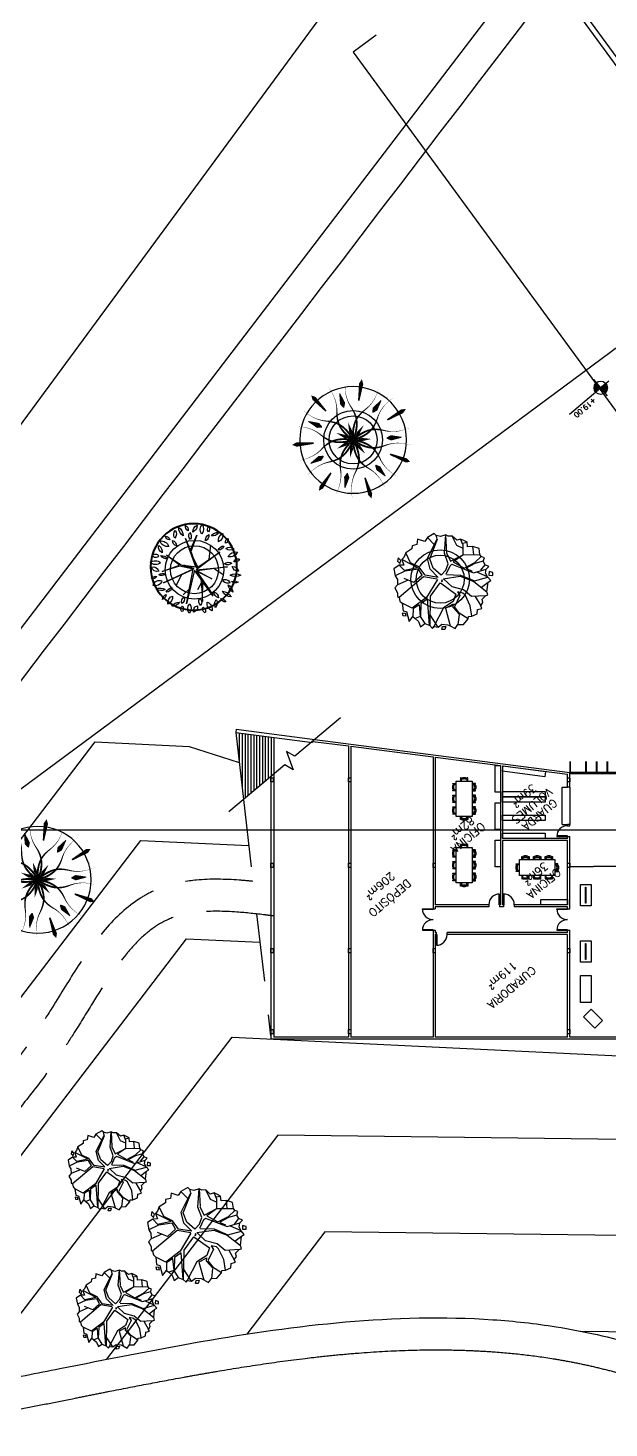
# Model space of a CAD drawing. Header units: millimetres. Extents: x 55520 to 96084, y -58491 to -49645.
# Drawn here: x 59475.7 to 59530.2, y -57801.4 to -57670.2 of the extents above; entities that cross this region are included whole.
import ezdxf
from ezdxf.enums import TextEntityAlignment as Align

# ---------------------------------------------------------------- set-up
doc = ezdxf.new("R2010")
doc.units = ezdxf.units.MM
doc.linetypes.add('HIDDEN', pattern=[9.525, 6.35, -3.175])
for name, color, linetype in [('05_Mobiliário', 1, 'Continuous'), ('Alvenaria Corte', 30, 'Continuous'), ('Alvenaria Vista', 40, 'Continuous'), ('ARQ-COTAS', 1, 'Continuous'), ('ARQ-SÍMBOLOS', 2, 'Continuous'), ('ARQ-TEXTO2', 2, 'Continuous'), ('ARQ-TEXTO3', 3, 'Continuous'), ('Caminhos Principais', 13, 'Continuous'), ('Cinza', 9, 'Continuous'), ('Curvas de Nível', 10, 'Continuous'), ('Esquadrias', 241, 'Continuous'), ('Limite Terreno', 20, 'Continuous'), ('Limites', 250, 'Continuous'), ('Linha Fina', 100, 'Continuous'), ('Mobiliário_cinza', 254, 'Continuous'), ('Pilares', 181, 'Continuous'), ('Projeção', 60, 'HIDDEN'), ('Árvores Existentes', 114, 'Continuous')]:
    doc.layers.add(name, color=color, linetype=linetype)
doc.styles.add('ATTR', font='romans.shx', dxfattribs={"width": 0.8, "height": 0.470416})
doc.styles.add('ROMANS', font='romans.shx')

# ---------------------------------------------------------------- blocks, each defined once
blk = doc.blocks.new('árvore_media')
for p, q in [((55226.59, -51939.35), (55226.15, -51940.06)), ((55226.95, -51939.38), (55227.19, -51940.18)), ((55224.72, -51941.34), (55224.45, -51940.06)), ((55224.74, -51939.89), (55225.62, -51940.54)), ((55225.38, -51940.37), (55225.54, -51939.52)), ((55225.62, -51940.54), (55225.76, -51941.34)), ((55226.15, -51940.06), (55225.91, -51940.97)), ((55227.17, -51940.8), (55227.19, -51940.12)), ((55227.23, -51940.09), (55227.26, -51940.83)), ((55227.28, -51940.08), (55227.84, -51939.55)), ((55227.76, -51941.17), (55228.36, -51939.86)), ((55229.15, -51940.4), (55229.02, -51941.53)), ((55224.3, -51941.87), (55223.35, -51941.45)), ((55224.65, -51941.34), (55223.66, -51940.88)), ((55223.66, -51940.91), (55224.06, -51941.73)), ((55224.56, -51940.6), (55223.9, -51940.57)), ((55225.18, -51942.38), (55224.65, -51941.34)), ((55225.27, -51942.33), (55224.72, -51941.34)), ((55225.76, -51941.34), (55226.29, -51942.1)), ((55225.91, -51940.97), (55225.96, -51941.19)), ((55225.96, -51941.19), (55226.22, -51941.53)), ((55226.22, -51941.53), (55226.26, -51941.19)), ((55226.26, -51941.19), (55227.15, -51940.8)), ((55226.42, -51941.48), (55226.95, -51941.17)), ((55226.79, -51942.92), (55226.42, -51941.48)), ((55226.95, -51941.17), (55227.87, -51941.28)), ((55227.26, -51940.83), (55227.08, -51941.02)), ((55227.1, -51941.02), (55227.76, -51941.17)), ((55227.87, -51941.28), (55229.38, -51940.66)), ((55228.07, -51942.64), (55229.57, -51940.91)), ((55229.57, -51940.94), (55228.36, -51942.61)), ((55229.68, -51941.93), (55229.77, -51941.28)), ((55224.01, -51943.46), (55223, -51942.64)), ((55223.7, -51942.41), (55223.02, -51942.44)), ((55223.13, -51942.07), (55223.75, -51942.35)), ((55223.73, -51941.65), (55223.2, -51941.76)), ((55224.61, -51942.61), (55223.7, -51942.41)), ((55223.75, -51942.35), (55224.5, -51942.5)), ((55225.16, -51943.46), (55224.3, -51941.87)), ((55224.48, -51942.41), (55224.3, -51942.04)), ((55224.5, -51942.5), (55224.48, -51942.41)), ((55224.96, -51943.54), (55224.61, -51942.61)), ((55226, -51943.12), (55225.18, -51942.38)), ((55226.4, -51943.03), (55225.27, -51942.33)), ((55226.29, -51942.1), (55226.4, -51943)), ((55226.82, -51942.95), (55228.07, -51942.64)), ((55228.36, -51942.61), (55229, -51942.66)), ((55229, -51942.66), (55229.66, -51941.93)), ((55229.66, -51941.93), (55229.15, -51942.66)), ((55229.15, -51942.69), (55229.73, -51942.75)), ((55229.68, -51941.93), (55230.08, -51942.07)), ((55229.73, -51942.75), (55230.13, -51942.3)), ((55223.37, -51942.95), (55223.02, -51943.46)), ((55224.01, -51943.46), (55223.53, -51944.02)), ((55225.09, -51943.71), (55224.01, -51943.46)), ((55224.04, -51943.46), (55224.96, -51943.54)), ((55224.92, -51944.42), (55225.09, -51943.71)), ((55225.36, -51943.68), (55225.05, -51944.5)), ((55225.34, -51943.46), (55225.16, -51943.46)), ((55226, -51943.15), (55225.34, -51943.46)), ((55225.82, -51943.4), (55225.36, -51943.68)), ((55226.35, -51943.34), (55225.82, -51943.4)), ((55226.35, -51943.34), (55226.48, -51944.16)), ((55226.64, -51943.37), (55227.32, -51944.16)), ((55226.64, -51943.4), (55226.71, -51944.25)), ((55226.79, -51943.29), (55228.34, -51942.75)), ((55226.79, -51943.32), (55227.48, -51944.14)), ((55228.34, -51942.75), (55229.75, -51942.83)), ((55229.75, -51942.83), (55230.1, -51943.63)), ((55223.46, -51944.19), (55223.15, -51944.02)), ((55223.53, -51944.02), (55223.37, -51944.53)), ((55223.7, -51943.85), (55223.93, -51944.33)), ((55223.93, -51944.33), (55223.73, -51945.13)), ((55224.06, -51945.55), (55224.9, -51944.42)), ((55225.05, -51944.5), (55224.06, -51945.52)), ((55226.22, -51944.9), (55224.76, -51945.69)), ((55226.48, -51944.16), (55226.22, -51944.9)), ((55226.71, -51944.25), (55226.33, -51945.04)), ((55227.32, -51944.16), (55227.26, -51944.96)), ((55227.5, -51944.31), (55227.41, -51944.84)), ((55227.41, -51944.84), (55228.32, -51945.41)), ((55227.48, -51944.14), (55229.99, -51944.14)), ((55227.5, -51944.31), (55228.36, -51944.28)), ((55228.36, -51944.28), (55228.74, -51945.01)), ((55228.58, -51944.7), (55229.44, -51944.96)), ((55224.76, -51945.72), (55224.65, -51945.97)), ((55226.33, -51945.04), (55224.76, -51945.72)), ((55225.23, -51945.55), (55225.29, -51946.29)), ((55227.26, -51944.96), (55227.57, -51945.64)), ((55227.57, -51945.64), (55227.35, -51946.46)), ((55227.37, -51944.96), (55227.92, -51946.26)), ((55227.39, -51944.98), (55228.32, -51945.47)), ((55228.32, -51945.41), (55229.13, -51945.61)), ((55228.32, -51945.47), (55228.36, -51946.06))]:
    blk.add_line(p, q)
for points in [[(55223.9, -51940.57), (55223.66, -51940.53), (55223.66, -51940.91), (55223.61, -51941.23), (55223.35, -51941.45), (55223.06, -51941.48), (55223.2, -51941.76), (55223.13, -51942.07), (55222.89, -51942.22), (55223.02, -51942.44), (55223, -51942.64), (55222.75, -51943.04), (55223.02, -51943.46), (55223.36, -51943.71), (55223.15, -51944.02), (55223.25, -51944.27), (55223.37, -51944.53), (55223.66, -51944.66), (55223.73, -51945.13), (55223.97, -51945.33), (55224.06, -51945.52), (55224.46, -51945.69), (55224.65, -51945.97), (55224.68, -51946.18), (55225.29, -51946.29), (55225.65, -51946.18), (55225.95, -51946.68), (55226.26, -51946.4), (55226.61, -51946.57), (55226.78, -51946.4), (55227.35, -51946.46), (55227.69, -51946.29), (55227.92, -51946.26), (55228.08, -51945.83), (55228.36, -51946.06), (55228.85, -51946.11), (55229.13, -51945.61), (55229.18, -51945.3), (55229.44, -51944.96), (55229.76, -51944.91), (55229.84, -51944.49), (55230.03, -51944.27), (55229.99, -51944.14), (55230.12, -51943.88), (55230.1, -51943.63), (55230.42, -51943.14), (55230.26, -51942.93), (55230.61, -51942.19), (55230.13, -51942.3), (55230.08, -51942.07), (55230.03, -51941.73), (55230.17, -51941.3), (55229.77, -51941.28), (55229.57, -51940.91), (55229.54, -51940.6), (55229.38, -51940.66), (55229.15, -51940.4), (55228.77, -51940.38), (55228.46, -51940.07), (55228.36, -51939.86), (55228.21, -51939.46), (55227.84, -51939.55), (55227.5, -51939.29), (55226.95, -51939.38), (55226.81, -51939.5), (55226.59, -51939.35), (55226.15, -51939.22), (55225.9, -51939.46), (55225.59, -51939.32), (55225.54, -51939.52), (55225.24, -51939.61), (55225.12, -51939.85), (55224.74, -51939.89), (55224.55, -51939.82), (55224.45, -51940.06)], [(55228.65, -51940.06), (55228.87, -51939.92), (55229.05, -51940.06), (55228.85, -51940.2)], [(55223.28, -51940.74), (55223.14, -51940.91), (55223.3, -51941.16), (55223.5, -51940.95)], [(55230.5, -51942.68), (55230.42, -51942.86), (55230.59, -51943.04), (55230.67, -51942.86)], [(55226.66, -51942.92), (55226.55, -51942.95), (55226.53, -51943.03), (55226.62, -51943)], [(55228.24, -51946.12), (55228.02, -51946.26), (55228.04, -51946.55), (55228.26, -51946.38)]]:
    blk.add_lwpolyline(points, close=True)
at = {"style": 'ATTR', "width": 0.8, "flags": 9}
blk.add_attdef('ESTCODE', (55226.66, -51942.92), '', height=0.0000158, dxfattribs=at)
blk = doc.blocks.new('tree 24')
at = {"flags": 128}
for points in [[(-1.101, 2.65, 0, 0.2, 0), (-1.022, 2.46, 0.2, 0.07, 0), (-0.712, 1.713, 0, 0, 0)], [(0, 0, 0.1, 0.0832, -0.09359), (-0.34, 0.625, 0.0832, 0.07, -0.120632), (-0.379, 1.179, 0.07, 0.0494, -0.042982), (-0.296, 1.499, 0.0494, 0.03, 0.045506), (-0.219, 1.801, 0.03, 0.0165, 0.065495), (-0.206, 2.23, 0.0165, 0, 0.053115), (-0.316, 2.747, 0, 0, 0)], [(0, 0, 0.1, 0.0832, 0.09359), (0.384, 0.599, 0.0832, 0.07, 0.120632), (0.464, 1.148, 0.07, 0.0494, 0.042982), (0.405, 1.473, 0.0494, 0.03, -0.045506), (0.35, 1.78, 0.03, 0.0165, -0.065495), (0.369, 2.209, 0.0165, 0, -0.053115), (0.516, 2.716, 0, 0, 0)], [(0, 0, 0.1, 0.0832, 0.09359), (-0.228, 0.674, 0.0832, 0.07, 0.120632), (-0.608, 1.079, 0.07, 0.0494, 0.042982), (-0.899, 1.235, 0.0494, 0.03, -0.045506), (-1.174, 1.383, 0.03, 0.0165, -0.065495), (-1.497, 1.666, 0.0165, 0, -0.053115), (-1.802, 2.097, 0, 0, 0)], [(0.047, 1.576, 0.05, 0.25, 0), (0.053, 1.775, 0.25, 0.04, 0), (0.068, 2.275, 0, 0, 0)], [(0, 0, 0.1, 0.0832, -0.09359), (0.277, 0.655, 0.0832, 0.07, -0.120632), (0.685, 1.031, 0.07, 0.0494, -0.042982), (0.987, 1.166, 0.0494, 0.03, 0.045506), (1.272, 1.294, 0.03, 0.0165, 0.065495), (1.615, 1.552, 0.0165, 0, 0.053115), (1.95, 1.96, 0, 0, 0)], [(1.385, 2.513, 0, 0.2, 0), (1.286, 2.333, 0.2, 0.07, 0), (0.896, 1.625, 0, 0, 0)], [(0, 0, 0.1, 0.0832, -0.09359), (-0.7, 0.124, 0.0832, 0.07, -0.120632), (-1.158, 0.439, 0.07, 0.0494, -0.042982), (-1.356, 0.703, 0.0494, 0.03, 0.045506), (-1.544, 0.952, 0.03, 0.0165, 0.065495), (-1.872, 1.229, 0.0165, 0, 0.053115), (-2.344, 1.465, 0, 0, 0)], [(-1.203, 1.019, 0.05, 0.25, 0), (-1.355, 1.148, 0.25, 0.04, 0), (-1.737, 1.471, 0, 0, 0)], [(0, 0, 0.1, 0.0832, 0.09359), (0.708, 0.073, 0.0832, 0.07, 0.120632), (1.187, 0.353, 0.07, 0.0494, 0.042982), (1.404, 0.602, 0.0494, 0.03, -0.045506), (1.61, 0.837, 0.03, 0.0165, -0.065495), (1.957, 1.089, 0.0165, 0, -0.053115), (2.445, 1.29, 0, 0, 0)], [(1.261, 0.946, 0.05, 0.25, 0), (1.421, 1.066, 0.25, 0.04, 0), (1.821, 1.366, 0, 0, 0)], [(-2.758, 0.791, 0, 0.2, 0), (-2.561, 0.735, 0.2, 0.07, 0), (-1.783, 0.512, 0, 0, 0)], [(0.005, 0.214, 0, 0.15, 0), (0.011, 0.428, 0.15, 0, 0), (0.021, 0.861, 0, 0, 0)], [(0, 0, 0.1, 0.0832, 0.09359), (-0.669, 0.242, 0.0832, 0.07, 0.120632), (-1.222, 0.197, 0.07, 0.0494, 0.042982), (-1.526, 0.067, 0.0494, 0.03, -0.045506), (-1.813, -0.055, 0.03, 0.0165, -0.065495), (-2.236, -0.132, 0.0165, 0, -0.053115), (-2.763, -0.101, 0, 0, 0)], [(0, 0, 0.1, 0.0832, -0.09359), (-0.534, -0.47, 0.0832, 0.07, -0.120632), (-1.065, -0.632, 0.07, 0.0494, -0.042982), (-1.395, -0.622, 0.0494, 0.03, 0.045506), (-1.707, -0.614, 0.03, 0.0165, 0.065495), (-2.128, -0.697, 0.0165, 0, 0.053115), (-2.607, -0.919, 0, 0, 0)], [(0, 0, 0.1, 0.0832, 0.09359), (-0.606, -0.372, 0.0832, 0.07, 0.120632), (-0.916, -0.833, 0.07, 0.0494, 0.042982), (-1.004, -1.151, 0.0494, 0.03, -0.045506), (-1.087, -1.452, 0.03, 0.0165, -0.065495), (-1.291, -1.83, 0.0165, 0, -0.053115), (-1.643, -2.223, 0, 0, 0)], [(0, 0, 0.1, 0.0832, -0.09359), (0.035, -0.711, 0.0832, 0.07, -0.120632), (-0.17, -1.227, 0.07, 0.0494, -0.042982), (-0.384, -1.478, 0.0494, 0.03, 0.045506), (-0.584, -1.717, 0.03, 0.0165, 0.065495), (-0.781, -2.099, 0.0165, 0, 0.053115), (-0.907, -2.612, 0, 0, 0)], [(-0.21, -0.042, 0, 0.15, 0), (-0.419, -0.085, 0.15, 0, 0), (-0.845, -0.171, 0, 0, 0)], [(-0.164, 0.137, 0, 0.15, 0), (-0.328, 0.275, 0.15, 0, 0), (-0.66, 0.554, 0, 0, 0)], [(0, 0, 0.1, 0.0832, 0.09359), (-0.087, -0.706, 0.0832, 0.07, 0.120632), (0.08, -1.236, 0.07, 0.0494, 0.042982), (0.275, -1.503, 0.0494, 0.03, -0.045506), (0.457, -1.756, 0.03, 0.0165, -0.065495), (0.626, -2.15, 0.0165, 0, -0.053115), (0.714, -2.671, 0, 0, 0)], [(0, 0, 0.1, 0.0832, -0.09359), (0.685, 0.192, 0.0832, 0.07, -0.120632), (1.234, 0.107, 0.07, 0.0494, -0.042982), (1.527, -0.045, 0.0494, 0.03, 0.045506), (1.804, -0.188, 0.03, 0.0165, 0.065495), (2.22, -0.295, 0.0165, 0, 0.053115), (2.748, -0.303, 0, 0, 0)], [(0, 0, 0.1, 0.0832, -0.09359), (0.577, -0.416, 0.0832, 0.07, -0.120632), (0.853, -0.898, 0.07, 0.0494, -0.042982), (0.917, -1.222, 0.0494, 0.03, 0.045506), (0.978, -1.528, 0.03, 0.0165, 0.065495), (1.154, -1.919, 0.0165, 0, 0.053115), (1.476, -2.338, 0, 0, 0)], [(0, 0, 0.1, 0.0832, 0.09359), (0.498, -0.508, 0.0832, 0.07, 0.120632), (1.016, -0.708, 0.07, 0.0494, 0.042982), (1.346, -0.722, 0.0494, 0.03, -0.045506), (1.658, -0.737, 0.03, 0.0165, -0.065495), (2.071, -0.851, 0.0165, 0, -0.053115), (2.533, -1.107, 0, 0, 0)], [(0.17, 0.129, 0, 0.15, 0), (0.341, 0.258, 0.15, 0, 0), (0.687, 0.52, 0, 0, 0)], [(0.207, -0.053, 0, 0.15, 0), (0.415, -0.106, 0.15, 0, 0), (0.835, -0.213, 0, 0, 0)], [(2.828, 0.484, 0, 0.2, 0), (2.626, 0.449, 0.2, 0.07, 0), (1.829, 0.313, 0, 0, 0)], [(-1.546, -0.305, 0.05, 0.25, 0), (-1.743, -0.344, 0.25, 0.04, 0), (-2.233, -0.44, 0, 0, 0)], [(-0.098, -0.19, 0, 0.15, 0), (-0.195, -0.381, 0.15, 0, 0), (-0.393, -0.767, 0, 0, 0)], [(0.088, -0.195, 0, 0.15, 0), (0.176, -0.39, 0.15, 0, 0), (0.354, -0.785, 0, 0, 0)], [(1.526, -0.396, 0.05, 0.25, 0), (1.719, -0.447, 0.25, 0.04, 0), (2.203, -0.572, 0, 0, 0)], [(-2.338, -1.663, 0, 0.2, 0), (-2.171, -1.544, 0.2, 0.07, 0), (-1.512, -1.075, 0, 0, 0)], [(-0.726, -1.399, 0.05, 0.25, 0), (-0.818, -1.577, 0.25, 0.04, 0), (-1.048, -2.021, 0, 0, 0)], [(2.142, -1.91, 0, 0.2, 0), (1.988, -1.773, 0.2, 0.07, 0), (1.385, -1.235, 0, 0, 0)], [(-0.158, -2.865, 0, 0.2, 0), (-0.146, -2.66, 0.2, 0.07, 0), (-0.102, -1.853, 0, 0, 0)], [(0.641, -1.44, 0.05, 0.25, 0), (0.723, -1.623, 0.25, 0.04, 0), (0.926, -2.079, 0, 0, 0)]]:
    blk.add_lwpolyline(points, format="xyseb", dxfattribs=at)
blk.add_circle((0, 0), 2.5)
blk = doc.blocks.new('cadeira cortada')
for points in [[(253.53, -365.94), (253.53, -365.67), (253.48, -365.67), (253.48, -365.94)], [(254.11, -365.94), (254.11, -365.67), (254.06, -365.67), (254.06, -365.94)]]:
    blk.add_lwpolyline(points)
for points in [[(253.56, -365.94), (253.56, -365.73, -0.34754), (253.62, -365.65, -0.116963), (253.96, -365.65, -0.34754), (254.02, -365.73), (254.02, -365.94)], [(254.02, -365.76, -0.342833), (253.97, -365.78, 0.050886), (253.79, -365.75, 0.050886), (253.62, -365.78, -0.342833), (253.56, -365.76)]]:
    blk.add_lwpolyline(points, format="xyb")
blk.add_lwpolyline([(254.02, -365.73, -0.342833), (253.97, -365.75, 0.050886), (253.79, -365.72, 0.050886), (253.62, -365.75, -0.342833), (253.56, -365.73, -0.272556), (253.63, -365.66, -0.116963), (253.96, -365.66, -0.272556)], format="xyb", close=True)
blk = doc.blocks.new('Expo_1')
blk.add_lwpolyline([(55979.65, -57955.97), (55981.65, -57955.97), (55981.65, -57956.97), (55979.65, -57956.97)], close=True)
at = {"layer": 'Esquadrias'}
blk.add_lwpolyline([(55979.9, -57956.45), (55981.4, -57956.45), (55981.4, -57956.5), (55979.9, -57956.5)], close=True, dxfattribs=at)
blk = doc.blocks.new('tree 17')
at = {"color": 0, "linetype": 'ByBlock'}
for p, q in [((-0.149, 0.772), (-0.808, 1.664)), ((-0.808, 1.664), (-0.082, 0.822)), ((-0.215, 1.813), (-0.082, 0.152)), ((-0.033, 0.269), (-0.182, 1.747)), ((-0.182, 1.747), (-0.149, 0.772)), ((-0.082, 0.152), (-1.511, 1.221)), ((-1.511, 1.221), (-0.099, 0.075)), ((-0.89, 0.728), (-1.344, 0.756)), ((-0.082, 0.822), (-0.619, 1.038)), ((0.327, 1.071), (-0.033, 0.269)), ((0.001, 0.186), (1.346, 1.116)), ((1.346, 1.116), (0.017, 0.269)), ((0.017, 0.269), (0.327, 1.071)), ((0.765, 0.778), (0.909, 1.26)), ((-0.099, 0.075), (-1.738, -0.385)), ((-1.738, -0.385), (-0.082, 0.075)), ((-0.719, -0.113), (-1.344, 0.152)), ((-0.082, 0.075), (-0.542, -0.512)), ((-0.431, -0.496), (-0.049, 0.058)), ((-0.049, 0.058), (-0.326, -0.401)), ((-0.326, -0.401), (0.084, 0.058)), ((1.54, 0.285), (0.001, 0.186)), ((0.084, 0.058), (0.626, -1.404)), ((0.626, -1.404), (0.1, 0.136)), ((0.1, 0.136), (0.444, -0.795)), ((0.15, 0.152), (1.54, 0.285)), ((0.361, -0.684), (0.15, 0.152)), ((0.865, 0.224), (1.418, -0.302)), ((-0.542, -0.512), (-1.411, -0.878)), ((-1.411, -0.878), (-0.509, -0.545)), ((-0.686, -1.37), (-0.431, -0.496)), ((-0.509, -0.545), (-0.686, -1.37)), ((1.18, -1.16), (0.361, -0.684)), ((0.444, -0.795), (1.18, -1.16))]:
    blk.add_line(p, q, dxfattribs=at)
for points in [[(-1.072, 2.208, 0.45154), (-0.987, 1.9)], [(-0.987, 1.9, 0.45154), (-1.072, 2.208)], [(-0.733, 2.356, 0.375302), (-0.637, 1.847)], [(-0.637, 1.847, 0.375302), (-0.733, 2.356)], [(-0.191, 2.048, 0.30277), (-0.499, 2.346)], [(-0.499, 2.346, 0.30277), (-0.191, 2.048)], [(0.106, 2.463, 0.350689), (0.021, 2.165)], [(0.021, 2.165, 0.350689), (0.106, 2.463)], [(0.478, 2.441, 0.27027), (0.329, 1.921)], [(0.329, 1.921, 0.27027), (0.478, 2.441)], [(0.711, 2.314, 0.218613), (0.775, 1.868)], [(0.775, 1.868, 0.218613), (0.711, 2.314)], [(-1.391, 1.326, 0.363335), (-1.731, 1.687)], [(-1.731, 1.687, 0.363335), (-1.391, 1.326)], [(-1.147, 1.666, 0.420523), (-1.518, 1.793)], [(-1.518, 1.793, 0.420523), (-1.147, 1.666)], [(-1.009, 1.762, 0.408258), (-0.807, 1.454)], [(-0.807, 1.454, 0.408258), (-1.009, 1.762)], [(-0.053, 2.048, 0.340953), (-0.032, 1.666)], [(-0.032, 1.666, 0.340953), (-0.053, 2.048)], [(0.913, 1.836, 0.440076), (0.722, 1.485)], [(0.722, 1.485, 0.440076), (0.913, 1.836)], [(1.253, 2.091, 0.288468), (1.019, 1.847)], [(1.019, 1.847, 0.288468), (1.253, 2.091)], [(1.592, 1.9, 0.268637), (1.168, 1.539)], [(1.168, 1.539, 0.268637), (1.592, 1.9)], [(1.645, 1.666, 0.386862), (1.539, 1.273)], [(1.539, 1.273, 0.386862), (1.645, 1.666)], [(-1.752, 0.923, 0.295875), (-2.177, 0.827)], [(-2.177, 0.827, 0.295875), (-1.752, 0.923)], [(-1.954, 1.39, 0.525994), (-1.773, 1.167)], [(-1.773, 1.167, 0.525994), (-1.954, 1.39)], [(-1.38, 0.88, 0.343163), (-1.699, 1.061)], [(-1.699, 1.061, 0.343163), (-1.38, 0.88)], [(1.645, 1.124, 0.341117), (1.327, 0.912)], [(1.327, 0.912, 0.341117), (1.645, 1.124)], [(2.229, 0.869, 0.343561), (1.709, 0.753)], [(1.709, 0.753, 0.343561), (2.229, 0.869)], [(2.07, 1.22, 0.443589), (1.773, 1.124)], [(1.773, 1.124, 0.443589), (2.07, 1.22)], [(-2.017, 0.169, 0.288328), (-2.325, 0.243)], [(-2.325, 0.243, 0.288328), (-2.017, 0.169)], [(-1.816, 0.445, 0.362144), (-2.272, 0.604)], [(-2.272, 0.604, 0.362144), (-1.816, 0.445)], [(-1.561, 0.115, 0.309468), (-1.932, 0.084)], [(-1.932, 0.084, 0.309468), (-1.561, 0.115)], [(1.9, 0.179, 0.326555), (1.539, 0.147)], [(1.539, 0.147, 0.326555), (1.9, 0.179)], [(2.198, 0.625, 0.38021), (1.89, 0.349)], [(1.89, 0.349, 0.38021), (2.198, 0.625)], [(2.325, 0.02, 0.383832), (2.06, 0.115)], [(2.06, 0.115, 0.383832), (2.325, 0.02)], [(-1.89, -0.054, 0.289447), (-2.23, -0.373)], [(-2.23, -0.373, 0.289447), (-1.89, -0.054)], [(-1.731, -0.511, 0.447347), (-2.23, -0.628)], [(-2.23, -0.628, 0.447347), (-1.731, -0.511)], [(-1.37, -0.67, 0.315606), (-1.656, -0.851)], [(-1.656, -0.851, 0.315606), (-1.37, -0.67)], [(1.677, -0.787, 0.340003), (1.338, -0.639)], [(1.338, -0.639, 0.340003), (1.677, -0.787)], [(2.134, -0.532, 0.317134), (1.741, -0.649)], [(1.741, -0.649, 0.317134), (2.134, -0.532)], [(2.272, -0.352, 0.351781), (1.826, -0.171)], [(1.826, -0.171, 0.351781), (2.272, -0.352)], [(-1.784, -0.862, 0.306984), (-2.081, -0.947)], [(-2.081, -0.947, 0.306984), (-1.784, -0.862)], [(-1.529, -1, 0.414115), (-1.688, -1.403)], [(-1.688, -1.403, 0.414115), (-1.529, -1)], [(-1.179, -1.276, 0.365918), (-1.582, -1.637)], [(-1.582, -1.637, 0.365918), (-1.179, -1.276)], [(-0.765, -1.191, 0.285981), (-0.934, -1.552)], [(-0.934, -1.552, 0.285981), (-0.765, -1.191)], [(0.01, -1.414, 0.328832), (0.042, -1.764)], [(0.042, -1.764, 0.328832), (0.01, -1.414)], [(0.786, -1.201, 0.368927), (0.987, -1.499)], [(0.987, -1.499, 0.368927), (0.786, -1.201)], [(1.529, -1.541, 0.303563), (1.125, -1.414)], [(1.125, -1.414, 0.303563), (1.529, -1.541)], [(1.762, -1.425, 0.316942), (1.412, -1.032)], [(1.412, -1.032, 0.316942), (1.762, -1.425)], [(1.752, -0.904, 0.40592), (1.943, -1.106)], [(1.943, -1.106, 0.40592), (1.752, -0.904)], [(-1.03, -1.605, 0.559657), (-1.264, -1.839)], [(-1.264, -1.839, 0.559657), (-1.03, -1.605)], [(-0.786, -1.616, 0.321275), (-0.68, -2.019)], [(-0.68, -2.019, 0.321275), (-0.786, -1.616)], [(-0.308, -1.648, 0.362047), (-0.478, -2.168)], [(-0.478, -2.168, 0.362047), (-0.308, -1.648)], [(-0.043, -1.881, 0.345907), (-0.106, -2.179)], [(-0.106, -2.179, 0.345907), (-0.043, -1.881)], [(0.212, -1.775, 0.339938), (0.488, -2.072)], [(0.488, -2.072, 0.339938), (0.212, -1.775)], [(0.616, -1.584, 0.235997), (0.722, -2.094)], [(0.722, -2.094, 0.235997), (0.616, -1.584)], [(0.987, -1.626, 0.337084), (1.062, -1.924)], [(1.062, -1.924, 0.337084), (0.987, -1.626)]]:
    blk.add_lwpolyline(points, format="xyb")
at = {"lineweight": 40}
blk.add_circle((0, 0), 2.242, dxfattribs=at)
blk = doc.blocks.new('Nível_Planta')
at = {"layer": 'ARQ-SÍMBOLOS', "ltscale": 0.1}
h = blk.add_hatch(color=1, dxfattribs=at)
h.dxf.hatch_style = 1
h.paths.add_polyline_path([(-0.25, 0), (0, 0), (0, 0.25, 0.414214)])
h.paths.add_polyline_path([(0.25, 0), (0, 0), (0, -0.25, 0.414214)])
at = {"layer": 'ARQ-SÍMBOLOS', "color": 1}
for p, q in [((1.535, 0), (-0.4, 0)), ((0, 0.4), (0, -0.4))]:
    blk.add_line(p, q, dxfattribs=at)
at = {"layer": 'ARQ-SÍMBOLOS', "color": 1, "ltscale": 0.1}
blk.add_line((-0.25, 0), (0.25, 0), dxfattribs=at)
at = {"layer": 'ARQ-SÍMBOLOS', "color": 1}
blk.add_circle((0, 0), 0.25, dxfattribs=at)
at = {"layer": 'ARQ-TEXTO2', "style": 'ROMANS'}
blk.add_attdef('NIVEL-ACABADO', text='', height=0.2, dxfattribs=at).set_placement((0.432, 0.034), align=Align.BOTTOM_LEFT)

msp = doc.modelspace()

# ---------------------------------------------------------------- linework, layer by layer
at = {"layer": '05_Mobiliário'}
for p, q in [((59525.823, -57744.868), (59525.823, -57741.368)), ((59525.823, -57741.368), (59526.323, -57741.368)), ((59526.523, -57741.368), (59526.523, -57744.868)), ((59525.823, -57744.868), (59526.323, -57744.868)), ((59526.573, -57748.78), (59534.273, -57748.671)), ((59526.573, -57748.83), (59534.273, -57748.721)), ((59526.573, -57748.78), (59526.573, -57748.83))]:
    msp.add_line(p, q, dxfattribs=at)
for centre, radius in [((59506.216, -57708.813), 2.75), ((59506.216, -57708.813), 2.25), ((59491.35, -57720.981), 2.75), ((59491.35, -57720.981), 2.25), ((59514.385, -57721.863), 2.75), ((59514.385, -57721.863), 2.25)]:
    msp.add_circle(centre, radius, dxfattribs=at)
at = {"layer": 'Alvenaria Corte'}
for p, q in [((59526.662, -57668.027), (59561.767, -57715.957)), ((59527.066, -57667.732), (59562.17, -57715.661)), ((59502.435, -57737.061), (59505.794, -57737.495)), ((59502.643, -57736.886), (59526.523, -57739.968)), ((59505.794, -57737.495), (59505.794, -57764.768)), ((59505.994, -57737.52), (59513.723, -57738.518)), ((59505.994, -57737.52), (59505.994, -57764.768)), ((59513.723, -57738.518), (59513.723, -57752.768)), ((59513.923, -57738.544), (59513.923, -57752.368)), ((59513.923, -57738.544), (59520.048, -57739.334)), ((59520.048, -57739.334), (59520.048, -57752.368)), ((59520.223, -57739.357), (59526.323, -57740.144)), ((59520.223, -57739.357), (59520.223, -57746.168)), ((59498.523, -57740.353), (59498.523, -57764.968)), ((59498.794, -57740.124), (59498.794, -57764.768)), ((59526.323, -57741.368), (59526.323, -57740.144)), ((59526.523, -57741.368), (59526.523, -57739.968)), ((59526.523, -57741.368), (59526.323, -57741.368)), ((59526.323, -57744.968), (59526.323, -57744.868)), ((59526.523, -57744.868), (59526.323, -57744.868)), ((59526.323, -57744.968), (59526.523, -57744.968)), ((59526.523, -57744.968), (59526.523, -57744.868)), ((59526.323, -57746.168), (59520.223, -57746.168)), ((59526.323, -57746.168), (59526.323, -57745.968)), ((59526.323, -57745.968), (59526.523, -57745.968)), ((59526.523, -57752.768), (59526.523, -57745.968)), ((59526.323, -57746.368), (59520.223, -57746.368)), ((59520.223, -57746.368), (59520.223, -57752.368)), ((59526.323, -57752.368), (59526.323, -57746.368)), ((59513.723, -57752.768), (59513.923, -57752.768)), ((59518.948, -57752.368), (59513.923, -57752.368)), ((59513.923, -57752.568), (59513.923, -57752.768)), ((59518.948, -57752.568), (59513.923, -57752.568)), ((59518.948, -57752.368), (59518.948, -57752.568)), ((59520.048, -57752.368), (59519.948, -57752.368)), ((59519.948, -57752.368), (59519.948, -57752.568)), ((59520.323, -57752.568), (59519.948, -57752.568)), ((59520.323, -57752.368), (59520.223, -57752.368)), ((59520.323, -57752.368), (59520.323, -57752.568)), ((59526.323, -57752.368), (59521.323, -57752.368)), ((59521.323, -57752.368), (59521.323, -57752.568)), ((59526.323, -57752.568), (59521.323, -57752.568)), ((59526.323, -57752.768), (59526.323, -57752.568)), ((59526.323, -57752.768), (59526.523, -57752.768)), ((59513.723, -57754.768), (59513.723, -57764.768)), ((59513.723, -57754.768), (59513.923, -57754.768)), ((59513.923, -57754.768), (59513.923, -57754.968)), ((59514.023, -57754.968), (59513.923, -57754.968)), ((59513.923, -57755.168), (59513.923, -57764.768)), ((59514.023, -57755.168), (59513.923, -57755.168)), ((59514.023, -57755.168), (59514.023, -57754.968)), ((59515.023, -57755.168), (59515.023, -57754.968)), ((59526.323, -57754.968), (59515.023, -57754.968)), ((59526.323, -57755.168), (59515.023, -57755.168)), ((59526.323, -57754.968), (59526.323, -57754.768)), ((59526.323, -57754.768), (59526.523, -57754.768)), ((59526.323, -57764.768), (59526.323, -57755.168)), ((59526.523, -57764.768), (59526.523, -57754.768)), ((59595.636, -57764.968), (59498.523, -57764.968)), ((59505.794, -57764.768), (59498.794, -57764.768)), ((59513.723, -57764.768), (59505.994, -57764.768)), ((59526.323, -57764.768), (59513.923, -57764.768)), ((59595.57, -57764.768), (59526.523, -57764.768))]:
    msp.add_line(p, q, dxfattribs=at)
at = {"layer": 'Alvenaria Vista'}
for q in [(59495.234, -57736.233), (59502.643, -57736.886)]:
    msp.add_line((59495.272, -57735.935), q, dxfattribs=at)
at = {"layer": 'Alvenaria Vista', "color": 1}
msp.add_line((59549.029, -57739.968), (59526.523, -57739.968), dxfattribs=at)
at = {"layer": 'Alvenaria Vista'}
msp.add_open_spline([(59423.514, -57798.825), (59463.082, -57747.087), (59502.65, -57695.348), (59542.218, -57643.61), (59549.466, -57636.301), (59556.714, -57628.992), (59563.963, -57621.683), (59574.888, -57615.418), (59585.813, -57609.153), (59596.738, -57602.887), (59607.709, -57603.663), (59618.68, -57604.438), (59629.651, -57605.213), (59666.163, -57648.985), (59702.675, -57692.757), (59739.187, -57736.529), (59752.038, -57750.994), (59764.89, -57765.458), (59777.742, -57779.923)], degree=3, knots=[20.3224163, 20.3224163, 20.3224163, 20.3224163, 21.3053757, 21.3053757, 21.3053757, 22.3053757, 22.3053757, 22.3053757, 23.3053757, 23.3053757, 23.3053757, 24.3053757, 24.3053757, 24.3053757, 25.3053757, 25.3053757, 25.3053757, 25.5933686, 25.5933686, 25.5933686, 25.5933686], dxfattribs=at)
at = {"layer": 'ARQ-COTAS'}
for points in [[(59463.356, -57754.511), (59461.278, -57751.705), (59647.821, -57613.545), (59649.9, -57616.351)], [(59508.38, -57670.901), (59506.226, -57672.479), (59597.512, -57797.116), (59599.666, -57795.538)], [(59662.803, -57741.767), (59662.803, -57745.398), (59456.552, -57745.398), (59456.552, -57741.767)]]:
    msp.add_lwpolyline(points, dxfattribs=at)
at = {"layer": 'Caminhos Principais'}
msp.add_open_spline([(59468.795, -57754.431), (59467.074, -57764.742), (59465.303, -57775.176), (59462.064, -57789.642), (59461.1, -57793.6), (59459.873, -57798.086), (59459.725, -57798.618), (59459.575, -57799.149), (59460.331, -57799.047), (59461.086, -57798.941), (59463.238, -57798.631), (59464.634, -57798.418), (59467.067, -57798.023), (59468.105, -57797.846), (59470.198, -57797.475), (59471.252, -57797.282), (59474.432, -57796.684), (59476.577, -57796.262), (59483.073, -57794.973), (59487.485, -57794.085), (59496.424, -57792.532), (59500.95, -57791.866), (59510.087, -57791.071), (59514.699, -57790.94), (59521.304, -57791.39), (59523.282, -57791.606), (59526.537, -57792.121), (59527.816, -57792.364), (59530.362, -57792.937), (59531.622, -57793.265), (59535.362, -57794.362), (59537.8, -57795.247), (59544.907, -57798.271), (59549.409, -57800.787), (59557.995, -57806.514), (59562.079, -57809.725), (59569.854, -57816.575), (59573.546, -57820.214), (59580.692, -57827.825), (59584.122, -57831.794), (59590.662, -57839.789), (59593.774, -57843.815), (59602.016, -57854.776), (59606.955, -57861.674), (59616.869, -57874.913), (59621.844, -57881.252), (59628.317, -57888.434), (59629.525, -57889.731), (59632.002, -57892.31), (59633.266, -57893.59), (59635.553, -57895.857), (59636.566, -57896.847), (59637.591, -57897.836)], degree=3, knots=[0, 0, 0, 0, 31.4096718, 31.4096718, 43.1663985, 43.1663985, 44.747182, 44.747182, 44.747182, 47.0850167, 47.0850167, 51.4159509, 51.4159509, 54.6318345, 54.6318345, 57.8477182, 57.8477182, 64.2794854, 64.2794854, 77.14302, 77.14302, 90.0065545, 90.0065545, 102.8700891, 102.8700891, 108.357779, 108.357779, 111.9079407, 111.9079407, 115.4581024, 115.4581024, 122.5584259, 122.5584259, 136.6347641, 136.6347641, 150.7111024, 150.7111024, 164.7874406, 164.7874406, 179.4660261, 179.4660261, 194.1446116, 194.1446116, 219.5869132, 219.5869132, 245.0292148, 245.0292148, 250.783382, 250.783382, 256.5375492, 256.5375492, 261.0160037, 261.0160037, 261.0160037, 261.0160037], dxfattribs=at)
msp.add_rational_spline([(59465.536, -57755.733), (59464.665, -57760.937), (59463.775, -57766.158), (59461.998, -57775.689), (59461.138, -57779.995), (59459.149, -57788.981), (59458.003, -57793.67), (59456.688, -57798.336), (59456.687, -57798.337), (59456.687, -57798.339), (59456.686, -57798.341), (59456.549, -57798.828), (59456.412, -57799.316), (59456.274, -57799.803), (59456.088, -57800.466), (59456.238, -57801.138), (59456.69, -57801.658), (59457.142, -57802.177), (59457.786, -57802.42), (59458.469, -57802.327), (59458.971, -57802.259), (59459.474, -57802.191), (59459.976, -57802.122), (59459.977, -57802.122), (59459.978, -57802.122), (59459.979, -57802.122), (59462.007, -57801.847), (59464.035, -57801.55), (59467.684, -57800.965), (59469.305, -57800.685), (59472.577, -57800.09), (59474.225, -57799.776), (59479.194, -57798.808), (59482.544, -57798.127), (59489.29, -57796.822), (59492.688, -57796.197), (59500.813, -57794.925), (59505.554, -57794.364), (59514.191, -57793.994), (59518.089, -57794.071), (59523.63, -57794.688), (59525.292, -57794.939), (59528.599, -57795.59), (59530.241, -57795.991), (59533.478, -57796.931), (59535.076, -57797.47), (59539.806, -57799.273), (59542.874, -57800.723), (59548.837, -57804.022), (59551.733, -57805.872), (59560.553, -57812.157), (59566.176, -57817.142), (59573.459, -57824.485), (59575.446, -57826.594), (59579.301, -57830.855), (59581.169, -57833.009), (59586.627, -57839.517), (59590.069, -57843.913), (59600.566, -57857.782), (59607.208, -57867.248), (59616.065, -57878.647), (59618.039, -57881.115), (59621.79, -57885.608), (59623.557, -57887.648), (59626.633, -57891.032), (59627.922, -57892.402), (59630.557, -57895.12), (59631.898, -57896.466), (59633.929, -57898.463), (59634.604, -57899.121), (59635.283, -57899.778)], [1, 1, 1, 1, 1, 1, 1, 1, 1, 1, 1, 1, 1, 1, 0.919934982122, 0.919934982122, 1, 0.919934982122, 0.919934982122, 1, 1, 1, 1, 1, 1, 1, 1, 1, 1, 1, 1, 1, 1, 1, 1, 1, 1, 1, 1, 1, 1, 1, 1, 1, 1, 1, 1, 1, 1, 1, 1, 1, 1, 1, 1, 1, 1, 1, 1, 1, 1, 1, 1, 1, 1, 1, 1, 1, 1, 1, 1], degree=3, knots=[3.300707, 3.300707, 3.300707, 3.300707, 19.1462391, 19.1462391, 32.1447126, 32.1447126, 46.2232747, 46.2232747, 46.2232747, 46.228431, 46.228431, 46.228431, 47.6993674, 47.6993674, 47.6993674, 48.6896462, 48.6896462, 48.6896462, 49.679925, 49.679925, 49.679925, 51.2199004, 51.2199004, 51.2199004, 51.2231266, 51.2231266, 51.2231266, 57.4374364, 57.4374364, 62.3872551, 62.3872551, 67.3370738, 67.3370738, 77.2367112, 77.2367112, 87.1363486, 87.1363486, 100.8303464, 100.8303464, 112.0941348, 112.0941348, 116.9322561, 116.9322561, 121.7703773, 121.7703773, 126.6084985, 126.6084985, 136.2847409, 136.2847409, 145.9609833, 145.9609833, 166.6496983, 166.6496983, 174.7380565, 174.7380565, 182.8264147, 182.8264147, 199.0031311, 199.0031311, 233.856655, 233.856655, 243.7192597, 243.7192597, 252.2439902, 252.2439902, 258.2313246, 258.2313246, 264.218659, 264.218659, 267.1683497, 267.1683497, 267.1683497, 267.1683497], dxfattribs=at)
at = {"layer": 'Cinza'}
for p, q in [((59526.523, -57738.938), (59526.523, -57740.043)), ((59526.553, -57738.938), (59526.553, -57740.093)), ((59527.999, -57738.938), (59527.999, -57740.093)), ((59528.029, -57738.938), (59528.029, -57740.043)), ((59528.059, -57738.938), (59528.059, -57740.093)), ((59528.999, -57738.938), (59528.999, -57740.093)), ((59529.029, -57738.938), (59529.029, -57740.043)), ((59529.059, -57738.938), (59529.059, -57740.093)), ((59529.999, -57738.938), (59529.999, -57740.093)), ((59530.029, -57738.938), (59530.029, -57740.043)), ((59530.059, -57738.938), (59530.059, -57740.093))]:
    msp.add_line(p, q, dxfattribs=at)
at = {"layer": 'Curvas de Nível'}
msp.add_lwpolyline([(59468.795, -57754.431), (59482.034, -57737.12), (59490.839, -57737.547), (59495.554, -57739.033)], dxfattribs=at)
at = {"layer": 'Curvas de Nível', "color": 251}
for points in [[(59465.426, -57773.651), (59486.315, -57746.338), (59496.447, -57746.83)], [(59460.841, -57794.462), (59464.03, -57790.292), (59490.595, -57755.557), (59497.484, -57755.891)], [(59469.815, -57797.542), (59471.427, -57795.436), (59494.875, -57764.775), (59538.221, -57766.88), (59609.464, -57764.165), (59613.648, -57778.237), (59608.598, -57802.097), (59634.198, -57855.293), (59654.96, -57878.225), (59658.217, -57880.482)], [(59651.081, -57886.487), (59648.983, -57885.032), (59626.652, -57860.369), (59599.157, -57803.235), (59604.369, -57778.61), (59602.827, -57773.425), (59566.686, -57774.802), (59499.172, -57773.972), (59483.117, -57794.965)], [(59643.945, -57892.491), (59643.005, -57891.84), (59619.107, -57865.444), (59589.717, -57804.373), (59594.292, -57782.756), (59566.802, -57783.804), (59503.577, -57783.027), (59496.253, -57792.603)], [(59527.53, -57792.322), (59566.918, -57792.806), (59583.096, -57792.19), (59580.277, -57805.511), (59610.717, -57861.475), (59640.256, -57895.594)]]:
    msp.add_lwpolyline(points, dxfattribs=at)
at = {"layer": 'Esquadrias'}
for p, q in [((59549.029, -57740.043), (59526.523, -57740.043)), ((59549.029, -57740.093), (59526.523, -57740.093))]:
    msp.add_line(p, q, dxfattribs=at)
for points in [[(59526.323, -57745.918), (59525.323, -57745.918), (59525.323, -57745.968), (59526.323, -57745.968)], [(59519.898, -57752.368), (59519.898, -57751.368), (59519.948, -57751.368), (59519.948, -57752.368)], [(59520.373, -57752.368), (59520.373, -57751.368), (59520.323, -57751.368), (59520.323, -57752.368)], [(59513.723, -57752.818), (59512.723, -57752.818), (59512.723, -57752.768), (59513.723, -57752.768)], [(59526.323, -57752.818), (59525.323, -57752.818), (59525.323, -57752.768), (59526.323, -57752.768)], [(59513.723, -57754.718), (59512.723, -57754.718), (59512.723, -57754.768), (59513.723, -57754.768)], [(59514.073, -57755.168), (59514.073, -57756.168), (59514.023, -57756.168), (59514.023, -57755.168)], [(59526.323, -57754.718), (59525.323, -57754.718), (59525.323, -57754.768), (59526.323, -57754.768)]]:
    msp.add_lwpolyline(points, close=True, dxfattribs=at)
at = {"layer": 'Limite Terreno'}
msp.add_lwpolyline([(59421.535, -57796.473), (59539.952, -57641.635), (59562.118, -57619.283), (59596.038, -57599.83), (59631.136, -57602.311), (59741.46, -57734.571), (59780.038, -57777.991)], dxfattribs=at)
at = {"layer": 'Limites'}
msp.add_lwpolyline([(59411.713, -57784.799), (59423.789, -57777.02), (59535.634, -57625.076), (59567.806, -57598.277), (59537.2, -57556.419)], dxfattribs=at)
at = {"layer": 'Linha Fina'}
for p, q in [((59495.234, -57736.233), (59502.422, -57737.16)), ((59495.234, -57736.233), (59495.953, -57742.515)), ((59495.554, -57736.274), (59495.554, -57739.033)), ((59495.824, -57736.309), (59495.824, -57741.392)), ((59496.094, -57736.344), (59496.094, -57742.396)), ((59496.364, -57736.379), (59496.364, -57742.169)), ((59496.634, -57736.413), (59496.634, -57741.942)), ((59496.904, -57736.448), (59496.904, -57741.714)), ((59497.174, -57736.483), (59497.174, -57741.487)), ((59497.444, -57736.518), (59497.444, -57741.26)), ((59497.714, -57736.553), (59497.714, -57741.033)), ((59497.984, -57736.588), (59497.984, -57740.806)), ((59498.254, -57736.622), (59498.254, -57740.579)), ((59498.524, -57736.657), (59498.524, -57740.351)), ((59498.794, -57736.692), (59498.794, -57740.124))]:
    msp.add_line(p, q, dxfattribs=at)
at = {"layer": 'Linha Fina', "linetype": 'Continuous'}
msp.add_lwpolyline([(59505.041, -57734.868), (59500.772, -57738.461), (59499.98, -57738.005), (59500.607, -57739.721), (59499.815, -57739.265), (59494.568, -57743.68)], dxfattribs=at)
at = {"layer": 'Linha Fina'}
for centre, start, end in [((59526.298, -57745.943), 88.5312, 181.4688), ((59519.923, -57752.343), 88.5312, 181.4688), ((59520.348, -57752.343), 358.5312, 91.4688), ((59513.698, -57752.793), 178.5312, 271.4688), ((59526.298, -57752.793), 178.5312, 271.4688), ((59513.698, -57754.743), 88.5312, 181.4688), ((59526.298, -57754.743), 88.5312, 181.4688), ((59514.048, -57755.193), 268.5312, 1.4688)]:
    msp.add_arc(centre, 0.975, start, end, dxfattribs=at)
at = {"layer": 'Mobiliário_cinza'}
for points in [[(59520.048, -57739.334), (59520.048, -57741.834), (59519.548, -57741.834), (59519.548, -57739.334)], [(59524.19, -57740.373), (59520.223, -57739.861), (59520.287, -57739.365), (59524.254, -57739.877)], [(59515.879, -57744.096), (59515.879, -57740.796), (59517.379, -57740.796), (59517.379, -57744.096)], [(59524.223, -57742.268), (59520.223, -57742.268), (59520.223, -57741.768), (59524.223, -57741.768)], [(59524.223, -57742.768), (59520.223, -57742.768), (59520.223, -57742.268), (59524.223, -57742.268)], [(59520.048, -57742.834), (59520.048, -57745.334), (59519.548, -57745.334), (59519.548, -57742.834)], [(59524.223, -57744.468), (59520.223, -57744.468), (59520.223, -57743.968), (59524.223, -57743.968)], [(59520.048, -57746.334), (59520.048, -57748.834), (59519.548, -57748.834), (59519.548, -57746.334)], [(59524.223, -57746.168), (59520.223, -57746.168), (59520.223, -57745.668), (59524.223, -57745.668)], [(59515.879, -57750.323), (59515.879, -57747.023), (59517.379, -57747.023), (59517.379, -57750.323)], [(59521.823, -57748.145), (59525.123, -57748.145), (59525.123, -57749.645), (59521.823, -57749.645)], [(59526.323, -57752.368), (59523.823, -57752.368), (59523.823, -57751.868), (59526.323, -57751.868)], [(59528.523, -57759.018), (59528.523, -57761.518), (59527.523, -57761.518), (59527.523, -57759.018)], [(59528.882, -57763.923), (59527.821, -57762.862), (59528.528, -57762.155), (59529.589, -57763.216)]]:
    msp.add_lwpolyline(points, close=True, dxfattribs=at)
at = {"layer": 'Pilares'}
for points in [[(59498.723, -57740.468), (59498.723, -57740.868), (59498.523, -57740.868), (59498.523, -57740.468)], [(59505.994, -57740.468), (59505.994, -57740.868), (59505.794, -57740.868), (59505.794, -57740.468)], [(59526.523, -57740.468), (59526.523, -57740.868), (59526.323, -57740.868), (59526.323, -57740.468)], [(59498.723, -57748.468), (59498.723, -57748.868), (59498.523, -57748.868), (59498.523, -57748.468)], [(59505.994, -57748.468), (59505.994, -57748.868), (59505.794, -57748.868), (59505.794, -57748.468)], [(59513.923, -57748.468), (59513.923, -57748.868), (59513.723, -57748.868), (59513.723, -57748.468)], [(59526.523, -57748.468), (59526.523, -57748.868), (59526.323, -57748.868), (59526.323, -57748.468)], [(59498.723, -57756.468), (59498.723, -57756.868), (59498.523, -57756.868), (59498.523, -57756.468)], [(59505.994, -57756.468), (59505.994, -57756.868), (59505.794, -57756.868), (59505.794, -57756.468)], [(59513.923, -57756.468), (59513.923, -57756.868), (59513.723, -57756.868), (59513.723, -57756.468)], [(59526.523, -57756.468), (59526.523, -57756.868), (59526.323, -57756.868), (59526.323, -57756.468)], [(59498.723, -57764.068), (59498.723, -57764.468), (59498.523, -57764.468), (59498.523, -57764.068)], [(59505.994, -57764.068), (59505.994, -57764.468), (59505.794, -57764.468), (59505.794, -57764.068)], [(59526.523, -57764.068), (59526.523, -57764.468), (59526.323, -57764.468), (59526.323, -57764.068)]]:
    msp.add_lwpolyline(points, close=True, dxfattribs=at)
at = {"layer": 'Projeção'}
for p, q in [((59495.953, -57742.515), (59496.83, -57750.182)), ((59497.18, -57753.235), (59498.488, -57764.668))]:
    msp.add_line(p, q, dxfattribs=at)
for points, knots in [([(59496.83, -57750.182), (59496.404, -57750.139), (59495.978, -57750.101), (59494.2, -57749.971), (59492.854, -57749.941), (59490.656, -57750.146), (59489.788, -57750.297), (59488.476, -57750.685), (59488.013, -57750.856), (59487.12, -57751.263), (59486.692, -57751.497), (59485.035, -57752.543), (59483.958, -57753.558), (59482.008, -57755.815), (59481.134, -57757.061), (59479.468, -57759.622), (59478.678, -57760.938), (59477.435, -57762.932), (59476.985, -57763.637), (59476.064, -57765.011), (59475.594, -57765.682), (59474.16, -57767.651), (59473.172, -57768.908), (59470.128, -57772.546), (59467.991, -57774.797), (59465.378, -57777.399), (59464.956, -57777.815), (59464.531, -57778.229)], [2.690242, 2.690242, 2.690242, 2.690242, 3.8601753, 3.8601753, 7.5753209, 7.5753209, 10.0544769, 10.0544769, 11.4318862, 11.4318862, 12.8092956, 12.8092956, 17.0020441, 17.0020441, 21.1947926, 21.1947926, 25.3875411, 25.3875411, 27.7777283, 27.7777283, 30.1679154, 30.1679154, 34.9482898, 34.9482898, 44.5090385, 44.5090385, 46.3422582, 46.3422582, 46.3422582, 46.3422582]), ([(59498.794, -57753.427), (59498.53, -57753.394), (59498.267, -57753.362), (59497.092, -57753.221), (59496.197, -57753.125), (59494.081, -57752.971), (59492.894, -57752.951), (59491.093, -57753.119), (59490.42, -57753.239), (59489.184, -57753.604), (59488.625, -57753.848), (59487.533, -57754.497), (59487.005, -57754.898), (59485.975, -57755.836), (59485.473, -57756.375), (59483.88, -57758.302), (59482.836, -57759.912), (59481.191, -57762.564), (59480.591, -57763.552), (59479.565, -57765.169), (59479.15, -57765.801), (59478.308, -57767.036), (59477.881, -57767.64), (59476.581, -57769.418), (59475.69, -57770.557), (59472.965, -57773.856), (59471.076, -57775.9), (59467.27, -57779.78), (59465.355, -57781.618), (59463.445, -57783.438)], [0.5482399, 0.5482399, 0.5482399, 0.5482399, 1.2877909, 1.2877909, 3.8633728, 3.8633728, 7.5776314, 7.5776314, 10.0465904, 10.0465904, 12.5155495, 12.5155495, 14.9845085, 14.9845085, 17.4534676, 17.4534676, 23.0115334, 23.0115334, 26.1795649, 26.1795649, 28.2490613, 28.2490613, 30.3185577, 30.3185577, 34.4575506, 34.4575506, 42.7355362, 42.7355362, 50.8543744, 50.8543744, 50.8543744, 50.8543744])]:
    msp.add_open_spline(points, degree=3, knots=knots, dxfattribs=at)

# ---------------------------------------------------------------- block references
at = {"layer": 'ARQ-SÍMBOLOS', "xscale": 2.5, "yscale": 2.5, "zscale": 2.5, "rotation": 220.0749756908868}
msp.add_blockref('Nível_Planta', (59529.431, -57703.93), dxfattribs=at).add_auto_attribs({'NIVEL-ACABADO': '+19.00'})
at = {"layer": 'Mobiliário_cinza'}
for p, xscale, yscale, zscale, rotation in [((59113.341, -57462.174), -1.100000000000001, 1.1, 1.1, 90.00000000022287), ((59919.918, -57462.174), 1.1, 1.1, 1.1, 270.000000000084), ((59113.341, -57463.274), -1.100000000000001, 1.1, 1.1, 90.00000000022287), ((59919.918, -57463.274), 1.1, 1.1, 1.1, 270.000000000084), ((59113.341, -57464.374), -1.100000000000001, 1.1, 1.1, 90.00000000022287), ((59919.918, -57464.374), 1.1, 1.1, 1.1, 270.000000000084), ((59237.458, -58146.635), -1.1, 1.1, 1.1, 180.0000000001534), ((59113.341, -57468.401), -1.100000000000001, 1.1, 1.1, 90.00000000022287), ((59919.918, -57468.401), 1.1, 1.1, 1.1, 270.000000000084), ((59113.341, -57469.501), -1.100000000000001, 1.1, 1.1, 90.00000000022287), ((59919.918, -57469.501), 1.1, 1.1, 1.1, 270.000000000084), ((59119.284, -57469.723), -1.1, 1.1, 1.1, 90.00000000015324), ((59927.661, -57469.723), 1.1, 1.1, 1.1, 270.0000000001534), ((59113.341, -57470.601), -1.100000000000001, 1.1, 1.1, 90.00000000022287), ((59919.918, -57470.601), 1.1, 1.1, 1.1, 270.000000000084), ((59801.544, -58152.184), 1.100000000000001, 1.100000000000001, 1.100000000000001, 180.0000000000839), ((59802.644, -58152.184), 1.100000000000001, 1.100000000000001, 1.100000000000001, 180.0000000000839), ((59803.744, -58152.184), 1.100000000000001, 1.100000000000001, 1.100000000000001, 180.0000000000839), ((59237.458, -58152.862), -1.1, 1.1, 1.1, 180.0000000001534)]:
    msp.add_blockref('cadeira cortada', p, dxfattribs=dict(at, xscale=xscale, yscale=yscale, zscale=zscale, rotation=rotation))
for p, xscale, yscale, zscale in [((59237.458, -57338.257), 1.100000000000001, 1.100000000000001, 1.100000000000001), ((59237.458, -57344.484), 1.100000000000001, 1.100000000000001, 1.100000000000001), ((59801.544, -57345.606), -1.1, 1.1, 1.1), ((59802.644, -57345.606), -1.1, 1.1, 1.1), ((59803.744, -57345.606), -1.1, 1.1, 1.1)]:
    msp.add_blockref('cadeira cortada', p, dxfattribs=dict(at, xscale=xscale, yscale=yscale, zscale=zscale))
at = {"layer": 'Mobiliário_cinza', "rotation": 269.9999999999172}
for p in [(117484.497, -1770.811), (117484.497, -1776.117)]:
    msp.add_blockref('Expo_1', p, dxfattribs=at)
at = {"layer": 'Árvores Existentes'}
for name, p, xscale, yscale, zscale, rotation in [('tree 24', (59506.219, -57708.821), -2, 2, 2, 220.0749756908868), ('tree 17', (59491.281, -57720.72), -1.8048, 1.8048, 1.8048, 220.0749756908869), ('árvore_media', (150354.395, -62753.143), 1.2, 1.2, 1.2, 220.0749756908868), ('tree 24', (59476.664, -57750.034), -2, 2, 2, 220.0749756908868), ('árvore_media', (150331.293, -62814.415), 1.2, 1.2, 1.2, 220.0749756908868)]:
    msp.add_blockref(name, p, dxfattribs=dict(at, xscale=xscale, yscale=yscale, zscale=zscale, rotation=rotation))
at = {"layer": 'Árvores Existentes', "rotation": 220.0749756908868}
for p in [(135183.128, -61969.843), (135183.886, -61982.797)]:
    msp.add_blockref('árvore_media', p, dxfattribs=at)

# ---------------------------------------------------------------- texts
at = {"layer": 'ARQ-TEXTO3', "color": 14, "char_height": 0.75, "attachment_point": 5, "rotation": 220.07498, "style": 'ROMANS'}
for s, insert in [('VOLUMES', (59522.993, -57743.105)), ('39m²', (59522.242, -57742.137)), ('GUARDA', (59523.722, -57743.933)), ('OFICINA', (59517.011, -57746.087)), ('82m²', (59516.435, -57745.183)), ('36m²', (59523.341, -57749.446)), ('206m²', (59508.732, -57750.587)), ('DEPÓSITO', (59509.66, -57751.745)), ('OFICINA', (59524.099, -57750.394)), ('119m²', (59520.171, -57758.977)), ('CURADORIA', (59521.099, -57760.135))]:
    msp.add_mtext(s, dxfattribs=dict(at, insert=insert))

doc.saveas('drawing.dxf')
